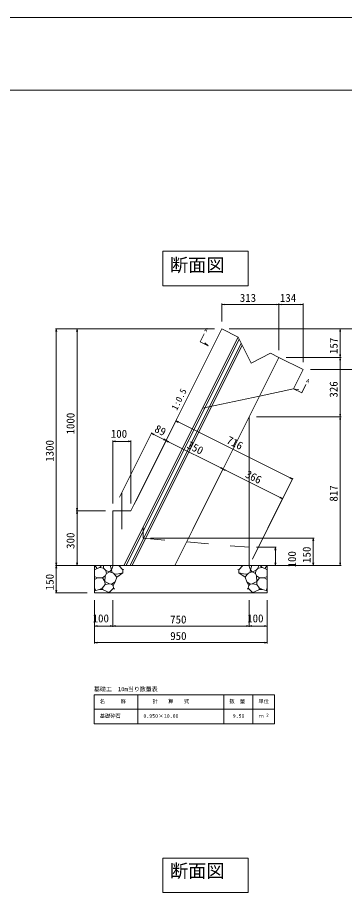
# Model space of a CAD drawing. Units: millimetres on the paper. Extents: x 0 to 841, y 0 to 594.
# Drawn here: x 303.9 to 393.8, y 353.6 to 594 of the extents above; entities that cross this region are included whole.
import ezdxf
from ezdxf.enums import TextEntityAlignment as Align

# ---------------------------------------------------------------- set-up
doc = ezdxf.new("R2010")
doc.units = ezdxf.units.MM
doc.linetypes.add('DASHED_SPACED', pattern=[12, 6, -6])
for name, color, linetype, lineweight in [('D-STR-DIM（寸法）', 7, 'Continuous', 18), ('D-STR-HTXT（旗揚げ）', 4, 'Continuous', 18), ('D-STR-STRn（構造物）', 5, 'Continuous', 18), ('D-STR-TXT（文字）', 7, 'Continuous', 18), ('D-STR（構造物外形線）', 1, 'Continuous', 18), ('D-TTL(外枠）', 2, 'Continuous', 18), ('DEFPOINTS_2', 8, 'Continuous', 18)]:
    doc.layers.add(name, color=color, linetype=linetype, lineweight=lineweight)
doc.styles.add('ＭＳ ゴシック', font='')
doc.styles.get('ＭＳ ゴシック').set_extended_font_data('MS Gothic')

msp = doc.modelspace()

# ---------------------------------------------------------------- linework, layer by layer
at = {"layer": 'D-STR-DIM（寸法）'}
for p, q in [((360.062, 510.455), (360.062, 515.419)), ((360.062, 515.169), (360.812, 515.294)), ((360.062, 515.169), (360.162, 515.169)), ((360.812, 515.044), (360.062, 515.169)), ((360.162, 515.169), (375.615, 515.169)), ((374.965, 515.294), (375.715, 515.169)), ((375.715, 515.169), (374.965, 515.044)), ((375.715, 515.169), (375.615, 515.169)), ((375.715, 502.629), (375.715, 515.419)), ((375.715, 502.629), (375.715, 515.419)), ((375.715, 515.169), (376.465, 515.294)), ((375.715, 515.169), (375.815, 515.169)), ((376.465, 515.044), (375.715, 515.169)), ((375.815, 515.169), (382.323, 515.169)), ((381.673, 515.294), (382.423, 515.169)), ((382.423, 515.169), (381.673, 515.044)), ((382.423, 515.169), (382.323, 515.169)), ((382.423, 499.275), (382.423, 515.419)), ((323.062, 508.455), (314.285, 508.455)), ((314.41, 507.705), (314.535, 508.455)), ((314.535, 508.455), (314.535, 508.355)), ((314.535, 508.455), (314.66, 507.705)), ((314.535, 443.555), (314.535, 508.355)), ((358.062, 508.455), (320.004, 508.455)), ((320.129, 507.705), (320.254, 508.455)), ((320.254, 508.455), (320.254, 508.355)), ((320.254, 508.455), (320.379, 507.705)), ((320.254, 508.355), (320.254, 458.555)), ((362.062, 508.455), (402.263, 508.455)), ((362.062, 508.455), (392.852, 508.455)), ((392.477, 507.705), (392.602, 508.455)), ((392.602, 508.455), (392.602, 508.355)), ((392.602, 508.455), (392.727, 507.705)), ((392.602, 508.355), (392.602, 500.729)), ((377.715, 500.629), (392.852, 500.629)), ((377.715, 500.629), (392.852, 500.629)), ((392.602, 500.629), (392.477, 501.379)), ((392.477, 499.879), (392.602, 500.629)), ((392.727, 501.379), (392.602, 500.629)), ((392.602, 500.629), (392.602, 500.729)), ((392.602, 500.629), (392.602, 500.529)), ((392.602, 500.629), (392.727, 499.879)), ((392.602, 500.529), (392.602, 484.424)), ((384.423, 497.275), (402.263, 497.275)), ((336.904, 462.138), (347.554, 483.439)), ((347.442, 483.215), (347.532, 483.171)), ((348.057, 482.768), (347.442, 483.215)), ((347.442, 483.215), (348.169, 482.992)), ((347.532, 483.171), (379.353, 467.26)), ((369.562, 484.324), (392.852, 484.324)), ((369.562, 484.324), (392.852, 484.324)), ((392.602, 484.324), (392.477, 485.074)), ((392.477, 483.574), (392.602, 484.324)), ((392.727, 485.074), (392.602, 484.324)), ((392.602, 484.324), (392.602, 484.424)), ((392.602, 484.324), (392.602, 484.224)), ((392.602, 484.324), (392.727, 483.574)), ((392.602, 484.224), (392.602, 443.555)), ((331.957, 462.244), (340.84, 480.01)), ((340.728, 479.787), (340.818, 479.742)), ((341.343, 479.339), (340.728, 479.787)), ((340.728, 479.787), (341.455, 479.563)), ((340.818, 479.742), (344.639, 477.831)), ((330.062, 460.455), (330.062, 477.809)), ((330.062, 477.559), (330.812, 477.684)), ((330.062, 477.559), (330.162, 477.559)), ((330.812, 477.434), (330.062, 477.559)), ((334.962, 477.559), (330.162, 477.559)), ((334.312, 477.684), (335.062, 477.559)), ((335.062, 477.559), (334.312, 477.434)), ((335.062, 477.559), (334.962, 477.559)), ((335.062, 460.455), (335.062, 477.809)), ((335.957, 460.244), (344.84, 478.01)), ((336.457, 461.244), (344.84, 478.01)), ((344.728, 477.787), (344.001, 478.01)), ((344.113, 478.234), (344.728, 477.787)), ((344.728, 477.787), (344.639, 477.831)), ((344.728, 477.787), (344.818, 477.742)), ((345.343, 477.339), (344.728, 477.787)), ((344.728, 477.787), (345.455, 477.563)), ((344.818, 477.742), (360.291, 470.005)), ((352.109, 453.418), (360.492, 470.184)), ((352.109, 453.418), (360.492, 470.184)), ((360.381, 469.96), (359.654, 470.184)), ((359.766, 470.408), (360.381, 469.96)), ((360.381, 469.96), (360.291, 470.005)), ((360.381, 469.96), (360.47, 469.916)), ((360.995, 469.513), (360.381, 469.96)), ((360.381, 469.96), (361.107, 469.737)), ((360.47, 469.916), (376.639, 461.831)), ((368.904, 446.138), (379.554, 467.439)), ((379.442, 467.215), (378.716, 467.439)), ((378.828, 467.663), (379.442, 467.215)), ((379.442, 467.215), (379.353, 467.26)), ((332.562, 453.455), (332.562, 463.455)), ((368.457, 445.244), (376.84, 462.01)), ((376.728, 461.787), (376.001, 462.01)), ((376.113, 462.234), (376.728, 461.787)), ((376.728, 461.787), (376.639, 461.831)), ((320.254, 458.455), (320.129, 459.205)), ((320.379, 459.205), (320.254, 458.455)), ((328.062, 458.455), (320.004, 458.455)), ((328.062, 458.455), (320.004, 458.455)), ((320.129, 457.705), (320.254, 458.455)), ((320.254, 458.455), (320.254, 458.555)), ((320.254, 458.455), (320.254, 458.355)), ((320.254, 458.455), (320.379, 457.705)), ((320.254, 458.355), (320.254, 443.555)), ((340.448, 450.955), (385.436, 450.955)), ((385.061, 450.205), (385.186, 450.955)), ((385.186, 450.955), (385.186, 450.855)), ((385.186, 450.955), (385.311, 450.205)), ((385.186, 450.855), (385.186, 443.555)), ((369.562, 448.455), (375.033, 448.455)), ((374.658, 447.705), (374.783, 448.455)), ((374.783, 448.455), (374.783, 448.355)), ((374.783, 448.455), (374.908, 447.705)), ((374.783, 448.355), (374.783, 443.555)), ((323.062, 443.455), (314.285, 443.455)), ((323.096, 443.455), (314.285, 443.455)), ((314.535, 443.455), (314.41, 444.205)), ((314.41, 442.705), (314.535, 443.455)), ((314.66, 444.205), (314.535, 443.455)), ((314.535, 443.455), (314.535, 443.555)), ((314.535, 443.455), (314.535, 443.355)), ((314.535, 443.455), (314.66, 442.705)), ((314.535, 443.355), (314.535, 436.055)), ((328.062, 443.455), (320.004, 443.455)), ((320.254, 443.455), (320.129, 444.205)), ((320.379, 444.205), (320.254, 443.455)), ((320.254, 443.455), (320.254, 443.555)), ((369.562, 443.455), (375.033, 443.455)), ((369.562, 443.455), (385.436, 443.455)), ((369.562, 443.455), (392.852, 443.455)), ((374.783, 443.455), (374.658, 444.205)), ((374.908, 444.205), (374.783, 443.455)), ((374.783, 443.455), (374.783, 443.555)), ((385.186, 443.455), (385.061, 444.205)), ((385.311, 444.205), (385.186, 443.455)), ((385.186, 443.455), (385.186, 443.555)), ((392.602, 443.455), (392.477, 444.205)), ((392.727, 444.205), (392.602, 443.455)), ((392.602, 443.455), (392.602, 443.555)), ((323.062, 435.955), (314.285, 435.955)), ((314.535, 435.955), (314.41, 436.705)), ((314.66, 436.705), (314.535, 435.955)), ((314.535, 435.955), (314.535, 436.055)), ((325.062, 433.955), (325.062, 422.034)), ((325.062, 433.955), (325.062, 426.579)), ((330.062, 433.955), (330.062, 426.579)), ((367.562, 433.955), (367.562, 426.579)), ((372.562, 433.955), (372.562, 422.034)), ((372.562, 433.955), (372.562, 426.579)), ((330.062, 431.955), (330.062, 426.579)), ((367.562, 431.955), (367.562, 426.579)), ((325.062, 426.829), (325.812, 426.954)), ((325.062, 426.829), (325.162, 426.829)), ((325.812, 426.704), (325.062, 426.829)), ((325.162, 426.829), (329.962, 426.829)), ((329.312, 426.954), (330.062, 426.829)), ((330.062, 426.829), (329.312, 426.704)), ((330.062, 426.829), (329.962, 426.829)), ((330.062, 426.829), (330.812, 426.954)), ((330.062, 426.829), (330.162, 426.829)), ((330.812, 426.704), (330.062, 426.829)), ((330.162, 426.829), (367.462, 426.829)), ((366.812, 426.954), (367.562, 426.829)), ((367.562, 426.829), (366.812, 426.704)), ((367.562, 426.829), (367.462, 426.829)), ((367.562, 426.829), (368.312, 426.954)), ((367.562, 426.829), (367.662, 426.829)), ((368.312, 426.704), (367.562, 426.829)), ((372.462, 426.829), (367.662, 426.829)), ((371.812, 426.954), (372.562, 426.829)), ((372.562, 426.829), (371.812, 426.704)), ((372.562, 426.829), (372.462, 426.829)), ((325.062, 422.284), (325.812, 422.409)), ((325.062, 422.284), (325.162, 422.284)), ((325.812, 422.159), (325.062, 422.284)), ((325.162, 422.284), (372.462, 422.284)), ((371.812, 422.409), (372.562, 422.284)), ((372.562, 422.284), (371.812, 422.159)), ((372.562, 422.284), (372.462, 422.284))]:
    msp.add_line(p, q, dxfattribs=at)
at = {"layer": 'D-STR-DIM（寸法）', "color": 2}
for p, q in [((354.081, 504.877), (355.199, 507.114)), ((356.317, 503.759), (354.081, 504.877)), ((356.317, 503.759), (355.343, 504.619)), ((382.032, 490.902), (383.15, 493.138)), ((382.032, 490.902), (379.796, 492.02)), ((379.796, 492.02), (381.188, 491.688))]:
    msp.add_line(p, q, dxfattribs=at)
at = {"layer": 'D-STR-HTXT（旗揚げ）'}
for p, q in [((324.935, 407.958), (374.575, 407.958)), ((324.935, 399.958), (324.935, 407.958)), ((336.935, 399.958), (336.935, 407.958)), ((360.575, 399.958), (360.575, 407.958)), ((368.575, 399.958), (368.575, 407.958)), ((368.575, 399.958), (368.575, 407.958)), ((374.575, 399.958), (374.575, 407.958)), ((324.935, 403.958), (374.575, 403.958)), ((324.935, 399.958), (374.575, 399.958))]:
    msp.add_line(p, q, dxfattribs=at)
at = {"layer": 'D-STR-STRn（構造物）'}
for p, q in [((325.062, 443.455), (330.062, 443.455)), ((325.062, 443.455), (325.062, 435.955)), ((325.752, 442.673), (325.062, 442.267)), ((325.752, 442.673), (325.096, 443.455)), ((326.51, 442.917), (325.752, 442.673)), ((326.51, 442.917), (327.008, 443.455)), ((327.558, 442.749), (326.51, 442.917)), ((327.558, 442.749), (327.519, 443.455)), ((328.19, 442.06), (327.558, 442.749)), ((329.333, 443.455), (329.713, 442.255)), ((329.713, 442.255), (330.18, 443.455)), ((331.77, 443.455), (332.85, 442.251)), ((332.85, 442.251), (333.133, 442.393)), ((364.775, 442.251), (364.492, 442.393)), ((365.855, 443.455), (364.775, 442.251)), ((367.912, 442.255), (367.444, 443.455)), ((372.562, 443.455), (367.562, 443.455)), ((368.292, 443.455), (367.912, 442.255)), ((369.435, 442.06), (370.067, 442.749)), ((370.067, 442.749), (370.105, 443.455)), ((370.067, 442.749), (371.114, 442.917)), ((371.114, 442.917), (370.617, 443.455)), ((371.114, 442.917), (371.873, 442.673)), ((371.873, 442.673), (372.529, 443.455)), ((371.873, 442.673), (372.562, 442.267)), ((372.562, 443.455), (372.562, 435.955)), ((325.902, 440.063), (325.062, 440.416)), ((325.062, 439.585), (325.902, 440.063)), ((325.902, 440.063), (327.222, 440.041)), ((327.222, 440.041), (327.999, 440.645)), ((327.908, 439.089), (327.222, 440.041)), ((327.908, 439.089), (327.999, 440.645)), ((327.999, 440.645), (328.304, 441.257)), ((328.304, 441.257), (328.19, 442.06)), ((329.192, 441.715), (328.19, 442.06)), ((328.304, 441.257), (329.192, 441.715)), ((329.713, 442.255), (329.192, 441.715)), ((329.192, 441.715), (330.263, 441.319)), ((329.713, 442.255), (329.915, 441.447)), ((330.263, 441.319), (330.66, 440.942)), ((330.462, 441.13), (331.189, 441.06)), ((330.66, 440.942), (331.196, 440.228)), ((331.196, 440.228), (330.724, 438.969)), ((331.189, 441.06), (332.85, 441.486)), ((331.196, 440.228), (332.85, 441.486)), ((332.85, 442.251), (332.85, 441.486)), ((332.85, 441.486), (332.882, 441.478)), ((364.775, 441.486), (364.743, 441.478)), ((364.775, 442.251), (364.775, 441.486)), ((366.436, 441.06), (364.775, 441.486)), ((366.429, 440.228), (364.775, 441.486)), ((366.965, 440.942), (366.429, 440.228)), ((366.429, 440.228), (366.9, 438.969)), ((367.163, 441.13), (366.436, 441.06)), ((367.362, 441.319), (366.965, 440.942)), ((368.433, 441.715), (367.362, 441.319)), ((367.912, 442.255), (367.71, 441.447)), ((367.912, 442.255), (368.433, 441.715)), ((368.433, 441.715), (369.435, 442.06)), ((369.32, 441.257), (368.433, 441.715)), ((369.32, 441.257), (369.435, 442.06)), ((369.625, 440.645), (369.32, 441.257)), ((369.717, 439.089), (369.625, 440.645)), ((370.403, 440.041), (369.625, 440.645)), ((369.717, 439.089), (370.403, 440.041)), ((371.722, 440.063), (370.403, 440.041)), ((371.722, 440.063), (372.562, 440.416)), ((372.562, 439.585), (371.722, 440.063)), ((327.277, 437.309), (327.99, 438.213)), ((327.99, 438.213), (327.908, 439.089)), ((327.908, 439.089), (329.195, 438.392)), ((329.195, 438.392), (327.99, 438.213)), ((329.738, 438.352), (329.195, 438.392)), ((330.724, 438.969), (329.738, 438.352)), ((329.738, 438.352), (330.149, 437.931)), ((330.149, 437.931), (330.724, 438.969)), ((330.302, 437.193), (330.149, 437.931)), ((367.476, 437.931), (366.9, 438.969)), ((366.9, 438.969), (367.886, 438.352)), ((367.322, 437.193), (367.476, 437.931)), ((367.886, 438.352), (367.476, 437.931)), ((367.886, 438.352), (368.43, 438.392)), ((369.717, 439.089), (368.43, 438.392)), ((368.43, 438.392), (369.635, 438.213)), ((369.635, 438.213), (369.717, 439.089)), ((370.348, 437.309), (369.635, 438.213)), ((325.397, 436.583), (325.062, 437.282)), ((326.393, 436.824), (325.062, 436.502)), ((325.062, 435.955), (372.562, 435.955)), ((326.393, 436.824), (327.277, 437.309)), ((327.207, 436.854), (326.393, 436.824)), ((329.257, 435.955), (327.207, 436.854)), ((327.277, 437.309), (327.294, 436.858)), ((329.123, 436.014), (330.302, 437.193)), ((330.302, 437.193), (330.555, 436.958)), ((367.322, 437.193), (367.07, 436.958)), ((368.502, 436.014), (367.322, 437.193)), ((368.368, 435.955), (370.417, 436.854)), ((370.348, 437.309), (370.331, 436.858)), ((371.232, 436.824), (370.348, 437.309)), ((370.417, 436.854), (371.232, 436.824)), ((371.232, 436.824), (372.562, 436.502)), ((372.227, 436.583), (372.562, 437.282))]:
    msp.add_line(p, q, dxfattribs=at)
at = {"layer": 'D-STR-TXT（文字）', "color": 3}
for p, q in [((343.803, 529.77), (367.32, 529.77)), ((343.803, 520.327), (343.803, 529.77)), ((367.32, 529.77), (367.32, 520.327)), ((367.32, 520.327), (343.803, 520.327)), ((343.803, 363.075), (367.32, 363.075)), ((343.803, 353.631), (343.803, 363.075)), ((367.32, 363.075), (367.32, 353.631)), ((367.32, 353.631), (343.803, 353.631))]:
    msp.add_line(p, q, dxfattribs=at)
at = {"layer": 'D-STR（構造物外形線）'}
for p, q in [((335.062, 458.455), (360.062, 508.455)), ((360.062, 508.455), (364.535, 506.219)), ((333.153, 443.455), (364.535, 506.219)), ((333.712, 443.455), (364.814, 505.66)), ((364.535, 506.219), (368.112, 499.064)), ((334.83, 443.455), (365.373, 504.542)), ((335.389, 443.455), (365.653, 503.983)), ((368.112, 499.064), (373.479, 501.747)), ((370.404, 490.008), (375.715, 500.629)), ((373.479, 501.747), (375.715, 500.629)), ((375.715, 500.629), (382.423, 497.275)), ((379.796, 492.02), (382.423, 497.275)), ((370.404, 490.008), (379.796, 492.02)), ((347.128, 443.455), (370.404, 490.008)), ((370.404, 490.008), (354.752, 486.654)), ((338.448, 454.045), (354.752, 486.654)), ((367.562, 443.455), (367.562, 484.324)), ((330.062, 443.455), (330.062, 458.455)), ((335.062, 458.455), (330.062, 458.455)), ((330.062, 443.455), (367.562, 443.455))]:
    msp.add_line(p, q, dxfattribs=at)
at = {"layer": 'D-STR（構造物外形線）', "linetype": 'DASHED_SPACED'}
for q in [(338.448, 454.045), (367.562, 448.455)]:
    msp.add_line((338.448, 450.955), q, dxfattribs=at)
at = {"layer": 'D-TTL(外枠）'}
msp.add_line((25, 574), (820, 574), dxfattribs=at)
at = {"layer": 'DEFPOINTS_2'}
msp.add_line((0, 594), (841, 594), dxfattribs=at)

# ---------------------------------------------------------------- texts
at = {"layer": 'D-STR-DIM（寸法）', "style": 'ＭＳ ゴシック'}
for p in [(354.978, 507.583), (382.926, 493.568)]:
    msp.add_text('A', height=1.1, rotation=333.5, dxfattribs=at).set_placement(p, align=Align.BOTTOM_LEFT)
at = {"layer": 'D-STR-TXT（文字）', "style": 'ＭＳ ゴシック'}
for s, height, p in [('断面図', 3.666, (345.78, 523.075)), ('313', 2.199, (364.995, 515.219)), ('134', 2.199, (376.023, 515.219)), ('100', 2.199, (329.524, 477.884)), ('100', 2.199, (324.524, 427.177)), ('750', 2.199, (345.843, 426.879)), ('100', 2.199, (367.024, 427.177)), ('950', 2.199, (345.866, 422.334)), ('基礎工\u300010m当り数量表', 1.173, (324.891, 408.568)), ('名\u3000\u3000\u3000称', 1.026, (326.504, 405.319)), ('計\u3000\u3000算\u3000\u3000式', 1.026, (341.001, 405.319)), ('数\u3000量', 1.026, (362.144, 405.319)), ('単位', 1.026, (370.144, 405.319)), ('基礎砕石', 1.026, (326.504, 401.319)), ('0.950×10.00', 1.026, (338.504, 401.319)), ('9.50', 1.026, (363.064, 401.319)), ('ｍ', 1.026, (370.144, 401.319)), ('2', 0.821, (372.305, 401.721)), ('断面図', 3.666, (345.78, 356.653))]:
    msp.add_text(s, height=height, dxfattribs=at).set_placement(p, align=Align.BOTTOM_LEFT)
for s, height, rotation, p in [('157', 2.199, 90, (392.552, 501.557)), ('326', 2.199, 90, (392.552, 489.575)), ('1:0.5', 1.833, 63.435, (348.182, 485.665)), ('1000', 2.199, 90, (320.204, 479.442)), ('89', 2.199, 333.435, (341.034, 479.689)), ('716', 2.199, 333.435, (360.836, 476.574)), ('1300', 2.199, 90, (314.485, 471.942)), ('350', 2.199, 333.435, (349.955, 475.229)), ('366', 2.199, 333.435, (365.982, 467.216)), ('817', 2.199, 90, (392.552, 461.011)), ('300', 2.199, 90, (320.204, 448.024)), ('100', 2.199, 90, (381.108, 442.917)), ('150', 2.199, 90, (385.136, 444.167)), ('150', 2.199, 90, (314.485, 436.667))]:
    msp.add_text(s, height=height, rotation=rotation, dxfattribs=at).set_placement(p, align=Align.BOTTOM_LEFT)

doc.saveas('drawing.dxf')
